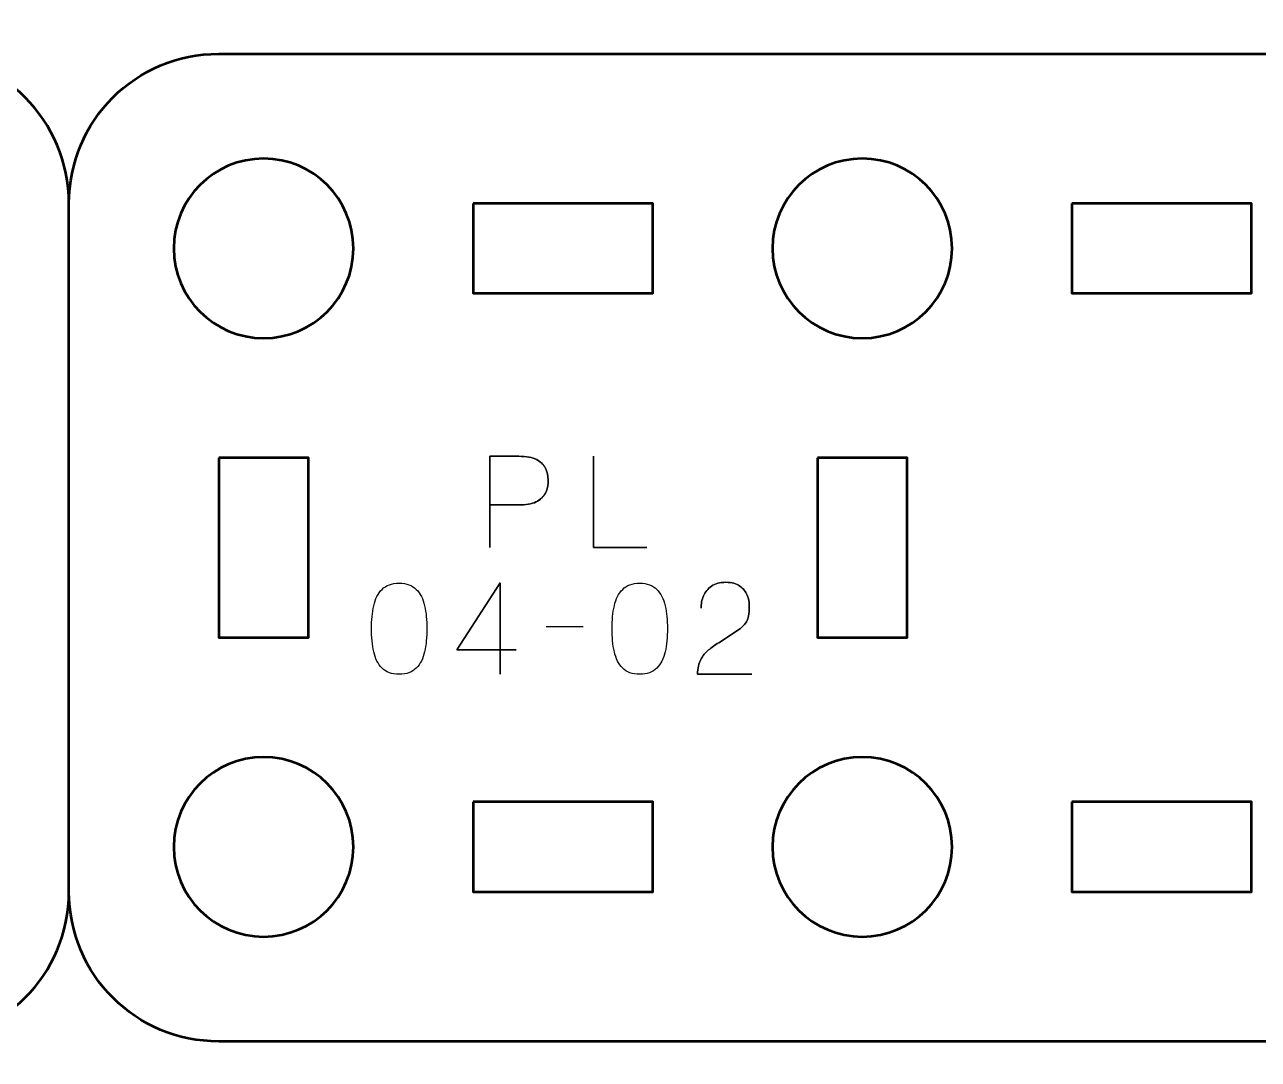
# Model space of a CAD drawing. Header units: centimetres. Extents: x -17.9 to -3.1, y -25.3 to -4.3.
# Drawn here: x -10.648 to -6.527, y -22.81 to -19.353 of the extents above; entities that cross this region are included whole.
import ezdxf

# ---------------------------------------------------------------- set-up
doc = ezdxf.new("R2010")
doc.units = ezdxf.units.CM
doc.header["$MEASUREMENT"] = 0
doc.layers.add('Layer 1', color=7, linetype='Continuous')

msp = doc.modelspace()

# ---------------------------------------------------------------- linework, layer by layer
at = {"layer": 'Layer 1', "color": 22, "lineweight": 53}
msp.add_open_spline([(-17.90003, -24.8499), (-17.90003, -24.8499), (-17.90003, -4.84994), (-17.90003, -4.84994), (-17.90003, -4.84994), (-17.90003, -4.57297), (-17.67694, -4.34998), (-17.39994, -4.34998), (-17.39994, -4.34998), (-17.39994, -4.34998), (-3.60007, -4.34998), (-3.60007, -4.34998), (-3.60007, -4.34998), (-3.32293, -4.34998), (-3.09997, -4.57297), (-3.09997, -4.84994), (-3.09997, -4.84994), (-3.09997, -4.84994), (-3.09997, -24.8499), (-3.09997, -24.8499), (-3.09997, -24.8499), (-3.09997, -25.1269), (-3.32293, -25.34999), (-3.60007, -25.34999), (-3.60007, -25.34999), (-3.60007, -25.34999), (-17.39994, -25.34999), (-17.39994, -25.34999), (-17.39994, -25.34999), (-17.67694, -25.34999), (-17.90003, -25.1269), (-17.90003, -24.8499)], degree=3, knots=[0, 0, 0, 0, 0.125, 0.125, 0.125, 0.125, 0.25, 0.25, 0.25, 0.25, 0.375, 0.375, 0.375, 0.375, 0.5, 0.5, 0.5, 0.5, 0.625, 0.625, 0.625, 0.625, 0.75, 0.75, 0.75, 0.75, 0.875, 0.875, 0.875, 0.875, 1, 1, 1, 1], dxfattribs=at)
at = {"layer": 'Layer 1', "color": 2, "lineweight": 53}
for points, knots in [([(-17.29992, -19.45002), (-17.29992, -19.45002), (-10.99996, -19.45002), (-10.99996, -19.45002), (-10.99996, -19.45002), (-10.72299, -19.45002), (-10.5, -19.67312), (-10.5, -19.95012), (-10.5, -19.95012), (-10.5, -19.95012), (-10.5, -22.25004), (-10.5, -22.25004), (-10.5, -22.25004), (-10.5, -22.52705), (-10.72299, -22.75), (-10.99996, -22.75), (-10.99996, -22.75), (-10.99996, -22.75), (-17.29992, -22.75), (-17.29992, -22.75), (-17.29992, -22.75), (-17.57692, -22.75), (-17.80001, -22.52705), (-17.80001, -22.25004), (-17.80001, -22.25004), (-17.80001, -22.25004), (-17.80001, -19.95012), (-17.80001, -19.95012), (-17.80001, -19.95012), (-17.80001, -19.67312), (-17.57692, -19.45002), (-17.29992, -19.45002)], [0, 0, 0, 0, 0.125, 0.125, 0.125, 0.125, 0.25, 0.25, 0.25, 0.25, 0.375, 0.375, 0.375, 0.375, 0.5, 0.5, 0.5, 0.5, 0.625, 0.625, 0.625, 0.625, 0.75, 0.75, 0.75, 0.75, 0.875, 0.875, 0.875, 0.875, 1, 1, 1, 1]), ([(-10.50001, -19.95012), (-10.50001, -19.67312), (-10.27692, -19.45002), (-9.99992, -19.45002), (-9.99992, -19.45002), (-9.99992, -19.45002), (-3.69996, -19.45002), (-3.69996, -19.45002), (-3.69996, -19.45002), (-3.42299, -19.45002), (-3.2, -19.67312), (-3.2, -19.95012), (-3.2, -19.95012), (-3.2, -19.95012), (-3.2, -22.25004), (-3.2, -22.25004), (-3.2, -22.25004), (-3.2, -22.52705), (-3.42299, -22.75), (-3.69996, -22.75), (-3.69996, -22.75), (-3.69996, -22.75), (-9.99992, -22.75), (-9.99992, -22.75), (-9.99992, -22.75), (-10.27692, -22.75), (-10.50001, -22.52705), (-10.50001, -22.25004)], [0, 0, 0, 0, 0.1428571, 0.1428571, 0.1428571, 0.1428571, 0.2857143, 0.2857143, 0.2857143, 0.2857143, 0.4285714, 0.4285714, 0.4285714, 0.4285714, 0.5714286, 0.5714286, 0.5714286, 0.5714286, 0.7142857, 0.7142857, 0.7142857, 0.7142857, 0.8571429, 0.8571429, 0.8571429, 0.8571429, 1, 1, 1, 1])]:
    msp.add_open_spline(points, degree=3, knots=knots, dxfattribs=at)
at = {"layer": 'Layer 1', "lineweight": 53}
for points in [[(-9.54998, -20.10005), (-9.54998, -20.26582), (-9.68421, -20.40005), (-9.84999, -20.40005), (-9.84999, -20.40005), (-10.01565, -20.40005), (-10.14999, -20.26582), (-10.14999, -20.10005), (-10.14999, -20.10005), (-10.14999, -19.93439), (-10.01565, -19.80005), (-9.84999, -19.80005), (-9.84999, -19.80005), (-9.68421, -19.80005), (-9.54998, -19.93439), (-9.54998, -20.10005)], [(-7.54992, -20.10005), (-7.54992, -20.26582), (-7.68429, -20.40005), (-7.84992, -20.40005), (-7.84992, -20.40005), (-8.01569, -20.40005), (-8.14992, -20.26582), (-8.14992, -20.10005), (-8.14992, -20.10005), (-8.14992, -19.93439), (-8.01569, -19.80005), (-7.84992, -19.80005), (-7.84992, -19.80005), (-7.68429, -19.80005), (-7.54992, -19.93439), (-7.54992, -20.10005)], [(-9.14997, -19.95012), (-9.14997, -19.95012), (-8.54997, -19.95012), (-8.54997, -19.95012), (-8.54997, -19.95012), (-8.54997, -19.95012), (-8.54997, -20.25012), (-8.54997, -20.25012), (-8.54997, -20.25012), (-8.54997, -20.25012), (-9.14997, -20.25012), (-9.14997, -20.25012), (-9.14997, -20.25012), (-9.14997, -20.25012), (-9.14997, -19.95012), (-9.14997, -19.95012)], [(-7.15001, -19.95012), (-7.15001, -19.95012), (-6.55001, -19.95012), (-6.55001, -19.95012), (-6.55001, -19.95012), (-6.55001, -19.95012), (-6.55001, -20.25012), (-6.55001, -20.25012), (-6.55001, -20.25012), (-6.55001, -20.25012), (-7.15001, -20.25012), (-7.15001, -20.25012), (-7.15001, -20.25012), (-7.15001, -20.25012), (-7.15001, -19.95012), (-7.15001, -19.95012)], [(-9.99992, -20.80007), (-9.99992, -20.80007), (-9.69991, -20.80007), (-9.69991, -20.80007), (-9.69991, -20.80007), (-9.69991, -20.80007), (-9.69991, -21.40006), (-9.69991, -21.40006), (-9.69991, -21.40006), (-9.69991, -21.40006), (-9.99992, -21.40006), (-9.99992, -21.40006), (-9.99992, -21.40006), (-9.99992, -21.40006), (-9.99992, -20.80007), (-9.99992, -20.80007)], [(-7.99999, -20.80007), (-7.99999, -20.80007), (-7.69999, -20.80007), (-7.69999, -20.80007), (-7.69999, -20.80007), (-7.69999, -20.80007), (-7.69999, -21.40006), (-7.69999, -21.40006), (-7.69999, -21.40006), (-7.69999, -21.40006), (-7.99999, -21.40006), (-7.99999, -21.40006), (-7.99999, -21.40006), (-7.99999, -21.40006), (-7.99999, -20.80007), (-7.99999, -20.80007)], [(-9.54998, -22.10011), (-9.54998, -22.26574), (-9.68421, -22.40012), (-9.84999, -22.40012), (-9.84999, -22.40012), (-10.01565, -22.40012), (-10.14999, -22.26574), (-10.14999, -22.10011), (-10.14999, -22.10011), (-10.14999, -21.93434), (-10.01565, -21.80011), (-9.84999, -21.80011), (-9.84999, -21.80011), (-9.68421, -21.80011), (-9.54998, -21.93434), (-9.54998, -22.10011)], [(-7.54992, -22.10011), (-7.54992, -22.26574), (-7.68429, -22.40012), (-7.84992, -22.40012), (-7.84992, -22.40012), (-8.01569, -22.40012), (-8.14992, -22.26574), (-8.14992, -22.10011), (-8.14992, -22.10011), (-8.14992, -21.93434), (-8.01569, -21.80011), (-7.84992, -21.80011), (-7.84992, -21.80011), (-7.68429, -21.80011), (-7.54992, -21.93434), (-7.54992, -22.10011)], [(-9.14997, -21.95004), (-9.14997, -21.95004), (-8.54997, -21.95004), (-8.54997, -21.95004), (-8.54997, -21.95004), (-8.54997, -21.95004), (-8.54997, -22.25004), (-8.54997, -22.25004), (-8.54997, -22.25004), (-8.54997, -22.25004), (-9.14997, -22.25004), (-9.14997, -22.25004), (-9.14997, -22.25004), (-9.14997, -22.25004), (-9.14997, -21.95004), (-9.14997, -21.95004)], [(-7.15001, -21.95004), (-7.15001, -21.95004), (-6.55001, -21.95004), (-6.55001, -21.95004), (-6.55001, -21.95004), (-6.55001, -21.95004), (-6.55001, -22.25004), (-6.55001, -22.25004), (-6.55001, -22.25004), (-6.55001, -22.25004), (-7.15001, -22.25004), (-7.15001, -22.25004), (-7.15001, -22.25004), (-7.15001, -22.25004), (-7.15001, -21.95004), (-7.15001, -21.95004)]]:
    msp.add_open_spline(points, degree=3, knots=[0, 0, 0, 0, 0.25, 0.25, 0.25, 0.25, 0.5, 0.5, 0.5, 0.5, 0.75, 0.75, 0.75, 0.75, 1, 1, 1, 1], dxfattribs=at)
at = {"layer": 'Layer 1', "color": 40, "lineweight": 30}
for points, knots in [([(-9.09455, -21.10006), (-9.09455, -21.10006), (-9.09455, -20.79485), (-9.09455, -20.79485), (-9.09455, -20.79485), (-9.09455, -20.79485), (-8.99725, -20.79485), (-8.99725, -20.79485), (-8.99725, -20.79485), (-8.97164, -20.79513), (-8.95164, -20.79883), (-8.93745, -20.80599), (-8.93745, -20.80599), (-8.92356, -20.8133), (-8.91375, -20.82282), (-8.9081, -20.83467), (-8.9081, -20.83467), (-8.9026, -20.84653), (-8.89957, -20.85933), (-8.899, -20.87313), (-8.899, -20.87313), (-8.89833, -20.88717), (-8.90066, -20.90054), (-8.90616, -20.9132), (-8.90616, -20.9132), (-8.9117, -20.9259), (-8.92119, -20.93638), (-8.93442, -20.94449), (-8.93442, -20.94449), (-8.94793, -20.95264), (-8.96614, -20.95677), (-8.98928, -20.95705), (-8.98928, -20.95705), (-8.98928, -20.95705), (-9.09455, -20.95705), (-9.09455, -20.95705), (-9.09455, -20.95705), (-9.09455, -20.95705), (-8.98928, -20.95705), (-8.98928, -20.95705), (-8.98928, -20.95705), (-8.96652, -20.95677), (-8.9485, -20.95264), (-8.93499, -20.94449), (-8.93499, -20.94449), (-8.92161, -20.93638), (-8.91209, -20.9259), (-8.90645, -20.9132), (-8.90645, -20.9132), (-8.90094, -20.90054), (-8.89847, -20.88717), (-8.899, -20.87313), (-8.899, -20.87313), (-8.89957, -20.85933), (-8.9026, -20.84653), (-8.90824, -20.83467), (-8.90824, -20.83467), (-8.91403, -20.82282), (-8.92394, -20.8133), (-8.93788, -20.80599), (-8.93788, -20.80599), (-8.95206, -20.79883), (-8.97192, -20.79513), (-8.99725, -20.79485), (-8.99725, -20.79485), (-8.99725, -20.79485), (-9.09455, -20.79485), (-9.09455, -20.79485), (-9.09455, -20.79485), (-9.09455, -20.79485), (-9.09455, -21.10006), (-9.09455, -21.10006)], [0, 0, 0, 0, 0.0555556, 0.0555556, 0.0555556, 0.0555556, 0.1111111, 0.1111111, 0.1111111, 0.1111111, 0.1666667, 0.1666667, 0.1666667, 0.1666667, 0.2222222, 0.2222222, 0.2222222, 0.2222222, 0.2777778, 0.2777778, 0.2777778, 0.2777778, 0.3333333, 0.3333333, 0.3333333, 0.3333333, 0.3888889, 0.3888889, 0.3888889, 0.3888889, 0.4444444, 0.4444444, 0.4444444, 0.4444444, 0.5, 0.5, 0.5, 0.5, 0.5555556, 0.5555556, 0.5555556, 0.5555556, 0.6111111, 0.6111111, 0.6111111, 0.6111111, 0.6666667, 0.6666667, 0.6666667, 0.6666667, 0.7222222, 0.7222222, 0.7222222, 0.7222222, 0.7777778, 0.7777778, 0.7777778, 0.7777778, 0.8333333, 0.8333333, 0.8333333, 0.8333333, 0.8888889, 0.8888889, 0.8888889, 0.8888889, 0.9444444, 0.9444444, 0.9444444, 0.9444444, 1, 1, 1, 1]), ([(-8.56994, -21.10006), (-8.56994, -21.10006), (-8.74813, -21.10006), (-8.74813, -21.10006), (-8.74813, -21.10006), (-8.74813, -21.10006), (-8.74813, -20.79485), (-8.74813, -20.79485), (-8.74813, -20.79485), (-8.74813, -20.79485), (-8.74813, -21.10006), (-8.74813, -21.10006), (-8.74813, -21.10006), (-8.74813, -21.10006), (-8.56994, -21.10006), (-8.56994, -21.10006)], [0, 0, 0, 0, 0.25, 0.25, 0.25, 0.25, 0.5, 0.5, 0.5, 0.5, 0.75, 0.75, 0.75, 0.75, 1, 1, 1, 1]), ([(-9.39702, -21.52339), (-9.3725, -21.52315), (-9.35349, -21.51623), (-9.33997, -21.50272), (-9.33997, -21.50272), (-9.3266, -21.48924), (-9.31726, -21.47104), (-9.312, -21.44804), (-9.312, -21.44804), (-9.30692, -21.42514), (-9.30441, -21.39953), (-9.3047, -21.37099), (-9.3047, -21.37099), (-9.30441, -21.34288), (-9.30692, -21.31726), (-9.312, -21.29423), (-9.312, -21.29423), (-9.31726, -21.27151), (-9.3266, -21.25331), (-9.33997, -21.23951), (-9.33997, -21.23951), (-9.35349, -21.22604), (-9.3725, -21.21898), (-9.39702, -21.21859), (-9.39702, -21.21859), (-9.42171, -21.21898), (-9.44073, -21.22604), (-9.4541, -21.23951), (-9.4541, -21.23951), (-9.46757, -21.25331), (-9.47682, -21.27151), (-9.48193, -21.29423), (-9.48193, -21.29423), (-9.48715, -21.31726), (-9.48962, -21.34288), (-9.48923, -21.37099), (-9.48923, -21.37099), (-9.48962, -21.39953), (-9.48715, -21.42514), (-9.48193, -21.44804), (-9.48193, -21.44804), (-9.47682, -21.47104), (-9.46757, -21.48924), (-9.4541, -21.50272), (-9.4541, -21.50272), (-9.44073, -21.51623), (-9.42171, -21.52315), (-9.39702, -21.52339)], [0, 0, 0, 0, 0.0833333, 0.0833333, 0.0833333, 0.0833333, 0.1666667, 0.1666667, 0.1666667, 0.1666667, 0.25, 0.25, 0.25, 0.25, 0.3333333, 0.3333333, 0.3333333, 0.3333333, 0.4166667, 0.4166667, 0.4166667, 0.4166667, 0.5, 0.5, 0.5, 0.5, 0.5833333, 0.5833333, 0.5833333, 0.5833333, 0.6666667, 0.6666667, 0.6666667, 0.6666667, 0.75, 0.75, 0.75, 0.75, 0.8333333, 0.8333333, 0.8333333, 0.8333333, 0.9166667, 0.9166667, 0.9166667, 0.9166667, 1, 1, 1, 1]), ([(-9.39702, -21.52339), (-9.3725, -21.52315), (-9.35349, -21.51623), (-9.33997, -21.50272), (-9.33997, -21.50272), (-9.3266, -21.48924), (-9.31726, -21.47104), (-9.312, -21.44804), (-9.312, -21.44804), (-9.30692, -21.42514), (-9.30441, -21.39953), (-9.3047, -21.37099), (-9.3047, -21.37099), (-9.30441, -21.34288), (-9.30692, -21.31726), (-9.312, -21.29423), (-9.312, -21.29423), (-9.31726, -21.27151), (-9.3266, -21.25331), (-9.33997, -21.23951), (-9.33997, -21.23951), (-9.35349, -21.22604), (-9.3725, -21.21898), (-9.39702, -21.21859), (-9.39702, -21.21859), (-9.42171, -21.21898), (-9.44073, -21.22604), (-9.4541, -21.23951), (-9.4541, -21.23951), (-9.46757, -21.25331), (-9.47682, -21.27151), (-9.48193, -21.29423), (-9.48193, -21.29423), (-9.48715, -21.31726), (-9.48962, -21.34288), (-9.48923, -21.37099), (-9.48923, -21.37099), (-9.48962, -21.39953), (-9.48715, -21.42514), (-9.48193, -21.44804), (-9.48193, -21.44804), (-9.47682, -21.47104), (-9.46757, -21.48924), (-9.4541, -21.50272), (-9.4541, -21.50272), (-9.44073, -21.51623), (-9.42171, -21.52315), (-9.39702, -21.52339)], [0, 0, 0, 0, 0.0833333, 0.0833333, 0.0833333, 0.0833333, 0.1666667, 0.1666667, 0.1666667, 0.1666667, 0.25, 0.25, 0.25, 0.25, 0.3333333, 0.3333333, 0.3333333, 0.3333333, 0.4166667, 0.4166667, 0.4166667, 0.4166667, 0.5, 0.5, 0.5, 0.5, 0.5833333, 0.5833333, 0.5833333, 0.5833333, 0.6666667, 0.6666667, 0.6666667, 0.6666667, 0.75, 0.75, 0.75, 0.75, 0.8333333, 0.8333333, 0.8333333, 0.8333333, 0.9166667, 0.9166667, 0.9166667, 0.9166667, 1, 1, 1, 1]), ([(-9.06012, -21.52339), (-9.06012, -21.52339), (-9.06012, -21.21817), (-9.06012, -21.21817), (-9.06012, -21.21817), (-9.06012, -21.21817), (-9.20398, -21.44211), (-9.20398, -21.44211), (-9.20398, -21.44211), (-9.20398, -21.44211), (-9.00596, -21.44211), (-9.00596, -21.44211), (-9.00596, -21.44211), (-9.00596, -21.44211), (-9.20398, -21.44211), (-9.20398, -21.44211), (-9.20398, -21.44211), (-9.20398, -21.44211), (-9.06012, -21.21817), (-9.06012, -21.21817), (-9.06012, -21.21817), (-9.06012, -21.21817), (-9.06012, -21.52339), (-9.06012, -21.52339)], [0, 0, 0, 0, 0.1666667, 0.1666667, 0.1666667, 0.1666667, 0.3333333, 0.3333333, 0.3333333, 0.3333333, 0.5, 0.5, 0.5, 0.5, 0.6666667, 0.6666667, 0.6666667, 0.6666667, 0.8333333, 0.8333333, 0.8333333, 0.8333333, 1, 1, 1, 1]), ([(-8.59337, -21.52339), (-8.56885, -21.52315), (-8.54983, -21.51623), (-8.53632, -21.50272), (-8.53632, -21.50272), (-8.52295, -21.48924), (-8.5136, -21.47104), (-8.50835, -21.44804), (-8.50835, -21.44804), (-8.50327, -21.42514), (-8.50076, -21.39953), (-8.50104, -21.37099), (-8.50104, -21.37099), (-8.50076, -21.34288), (-8.50327, -21.31726), (-8.50835, -21.29423), (-8.50835, -21.29423), (-8.5136, -21.27151), (-8.52295, -21.25331), (-8.53632, -21.23951), (-8.53632, -21.23951), (-8.54983, -21.22604), (-8.56885, -21.21898), (-8.59337, -21.21859), (-8.59337, -21.21859), (-8.61802, -21.21898), (-8.63707, -21.22604), (-8.65041, -21.23951), (-8.65041, -21.23951), (-8.66392, -21.25331), (-8.67316, -21.27151), (-8.67824, -21.29423), (-8.67824, -21.29423), (-8.6835, -21.31726), (-8.68597, -21.34288), (-8.68558, -21.37099), (-8.68558, -21.37099), (-8.68597, -21.39953), (-8.6835, -21.42514), (-8.67824, -21.44804), (-8.67824, -21.44804), (-8.67316, -21.47104), (-8.66392, -21.48924), (-8.65041, -21.50272), (-8.65041, -21.50272), (-8.63707, -21.51623), (-8.61802, -21.52315), (-8.59337, -21.52339)], [0, 0, 0, 0, 0.0833333, 0.0833333, 0.0833333, 0.0833333, 0.1666667, 0.1666667, 0.1666667, 0.1666667, 0.25, 0.25, 0.25, 0.25, 0.3333333, 0.3333333, 0.3333333, 0.3333333, 0.4166667, 0.4166667, 0.4166667, 0.4166667, 0.5, 0.5, 0.5, 0.5, 0.5833333, 0.5833333, 0.5833333, 0.5833333, 0.6666667, 0.6666667, 0.6666667, 0.6666667, 0.75, 0.75, 0.75, 0.75, 0.8333333, 0.8333333, 0.8333333, 0.8333333, 0.9166667, 0.9166667, 0.9166667, 0.9166667, 1, 1, 1, 1]), ([(-8.59337, -21.52339), (-8.56885, -21.52315), (-8.54983, -21.51623), (-8.53632, -21.50272), (-8.53632, -21.50272), (-8.52295, -21.48924), (-8.5136, -21.47104), (-8.50835, -21.44804), (-8.50835, -21.44804), (-8.50327, -21.42514), (-8.50076, -21.39953), (-8.50104, -21.37099), (-8.50104, -21.37099), (-8.50076, -21.34288), (-8.50327, -21.31726), (-8.50835, -21.29423), (-8.50835, -21.29423), (-8.5136, -21.27151), (-8.52295, -21.25331), (-8.53632, -21.23951), (-8.53632, -21.23951), (-8.54983, -21.22604), (-8.56885, -21.21898), (-8.59337, -21.21859), (-8.59337, -21.21859), (-8.61802, -21.21898), (-8.63707, -21.22604), (-8.65041, -21.23951), (-8.65041, -21.23951), (-8.66392, -21.25331), (-8.67316, -21.27151), (-8.67824, -21.29423), (-8.67824, -21.29423), (-8.6835, -21.31726), (-8.68597, -21.34288), (-8.68558, -21.37099), (-8.68558, -21.37099), (-8.68597, -21.39953), (-8.6835, -21.42514), (-8.67824, -21.44804), (-8.67824, -21.44804), (-8.67316, -21.47104), (-8.66392, -21.48924), (-8.65041, -21.50272), (-8.65041, -21.50272), (-8.63707, -21.51623), (-8.61802, -21.52315), (-8.59337, -21.52339)], [0, 0, 0, 0, 0.0833333, 0.0833333, 0.0833333, 0.0833333, 0.1666667, 0.1666667, 0.1666667, 0.1666667, 0.25, 0.25, 0.25, 0.25, 0.3333333, 0.3333333, 0.3333333, 0.3333333, 0.4166667, 0.4166667, 0.4166667, 0.4166667, 0.5, 0.5, 0.5, 0.5, 0.5833333, 0.5833333, 0.5833333, 0.5833333, 0.6666667, 0.6666667, 0.6666667, 0.6666667, 0.75, 0.75, 0.75, 0.75, 0.8333333, 0.8333333, 0.8333333, 0.8333333, 0.9166667, 0.9166667, 0.9166667, 0.9166667, 1, 1, 1, 1]), ([(-8.21868, -21.52339), (-8.21868, -21.52339), (-8.40033, -21.52339), (-8.40033, -21.52339), (-8.40033, -21.52339), (-8.39976, -21.50314), (-8.39602, -21.48674), (-8.38928, -21.47393), (-8.38928, -21.47393), (-8.38269, -21.46127), (-8.37411, -21.45065), (-8.36367, -21.44211), (-8.36367, -21.44211), (-8.35334, -21.43382), (-8.34201, -21.42571), (-8.32963, -21.41798), (-8.32963, -21.41798), (-8.32963, -21.41798), (-8.25727, -21.36976), (-8.25727, -21.36976), (-8.25727, -21.36976), (-8.24295, -21.35928), (-8.23427, -21.347), (-8.23124, -21.33325), (-8.23124, -21.33325), (-8.22835, -21.31945), (-8.22708, -21.30541), (-8.22764, -21.29091), (-8.22764, -21.29091), (-8.2275, -21.28114), (-8.22986, -21.27038), (-8.23452, -21.25867), (-8.23452, -21.25867), (-8.23935, -21.24724), (-8.24736, -21.23733), (-8.25865, -21.22879), (-8.25865, -21.22879), (-8.27008, -21.2205), (-8.28567, -21.21609), (-8.3055, -21.2157), (-8.3055, -21.2157), (-8.32561, -21.21609), (-8.34187, -21.2205), (-8.35401, -21.22893), (-8.35401, -21.22893), (-8.36628, -21.23747), (-8.3751, -21.24833), (-8.38046, -21.26146), (-8.38046, -21.26146), (-8.38597, -21.27479), (-8.38861, -21.28858), (-8.38847, -21.30277), (-8.38847, -21.30277), (-8.38861, -21.28858), (-8.38597, -21.27479), (-8.38046, -21.26146), (-8.38046, -21.26146), (-8.3751, -21.24833), (-8.36628, -21.23747), (-8.35401, -21.22893), (-8.35401, -21.22893), (-8.34187, -21.2205), (-8.32561, -21.21609), (-8.3055, -21.2157), (-8.3055, -21.2157), (-8.28567, -21.21609), (-8.27008, -21.2205), (-8.25865, -21.22879), (-8.25865, -21.22879), (-8.24736, -21.23733), (-8.23935, -21.24724), (-8.23452, -21.25867), (-8.23452, -21.25867), (-8.22986, -21.27038), (-8.2275, -21.28114), (-8.22764, -21.29091), (-8.22764, -21.29091), (-8.22708, -21.30541), (-8.22835, -21.31945), (-8.23124, -21.33325), (-8.23124, -21.33325), (-8.23427, -21.347), (-8.24295, -21.35928), (-8.25727, -21.36976), (-8.25727, -21.36976), (-8.25727, -21.36976), (-8.32963, -21.41798), (-8.32963, -21.41798), (-8.32963, -21.41798), (-8.34201, -21.42571), (-8.35334, -21.43382), (-8.36367, -21.44211), (-8.36367, -21.44211), (-8.37411, -21.45065), (-8.38269, -21.46127), (-8.38928, -21.47393), (-8.38928, -21.47393), (-8.39602, -21.48674), (-8.39976, -21.50314), (-8.40033, -21.52339), (-8.40033, -21.52339), (-8.40033, -21.52339), (-8.21868, -21.52339), (-8.21868, -21.52339)], [0, 0, 0, 0, 0.0384615, 0.0384615, 0.0384615, 0.0384615, 0.0769231, 0.0769231, 0.0769231, 0.0769231, 0.1153846, 0.1153846, 0.1153846, 0.1153846, 0.1538462, 0.1538462, 0.1538462, 0.1538462, 0.1923077, 0.1923077, 0.1923077, 0.1923077, 0.2307692, 0.2307692, 0.2307692, 0.2307692, 0.2692308, 0.2692308, 0.2692308, 0.2692308, 0.3076923, 0.3076923, 0.3076923, 0.3076923, 0.3461538, 0.3461538, 0.3461538, 0.3461538, 0.3846154, 0.3846154, 0.3846154, 0.3846154, 0.4230769, 0.4230769, 0.4230769, 0.4230769, 0.4615385, 0.4615385, 0.4615385, 0.4615385, 0.5, 0.5, 0.5, 0.5, 0.5384615, 0.5384615, 0.5384615, 0.5384615, 0.5769231, 0.5769231, 0.5769231, 0.5769231, 0.6153846, 0.6153846, 0.6153846, 0.6153846, 0.6538462, 0.6538462, 0.6538462, 0.6538462, 0.6923077, 0.6923077, 0.6923077, 0.6923077, 0.7307692, 0.7307692, 0.7307692, 0.7307692, 0.7692308, 0.7692308, 0.7692308, 0.7692308, 0.8076923, 0.8076923, 0.8076923, 0.8076923, 0.8461538, 0.8461538, 0.8461538, 0.8461538, 0.8846154, 0.8846154, 0.8846154, 0.8846154, 0.9230769, 0.9230769, 0.9230769, 0.9230769, 0.9615385, 0.9615385, 0.9615385, 0.9615385, 1, 1, 1, 1])]:
    msp.add_open_spline(points, degree=3, knots=knots, dxfattribs=at)
msp.add_open_spline([(-8.90549, -21.36383), (-8.90549, -21.36383), (-8.78231, -21.36383), (-8.78231, -21.36383)], degree=3, dxfattribs=at)

doc.saveas('drawing.dxf')
